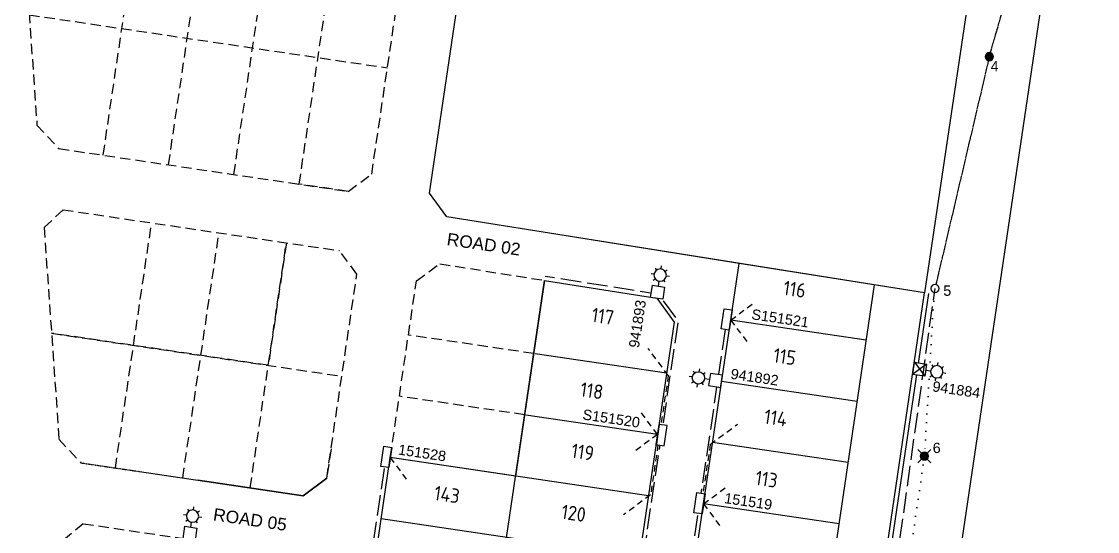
# Model space of a CAD drawing. Header units: metres. Extents: x 294464 to 297376, y 6182000 to 6185311.
# Drawn here: x 295831.5 to 296092, y 6183678.4 to 6183801.9 of the extents above; entities that cross this region are included whole.
import ezdxf
from ezdxf.enums import TextEntityAlignment as Align

# ---------------------------------------------------------------- set-up
doc = ezdxf.new("R2010")
doc.units = ezdxf.units.M
for name, pattern in [('Cable Exist OH', [1, 1, 0]), ('Cable Remove', [2, 0, -2]), ('Dash', [5, 3, -2]), ('DASHED', [0.75, 0.5, -0.25]), ('IE Trench LV', [6.5, 5, -1.5])]:
    doc.linetypes.add(name, pattern=pattern)
for name, color, linetype in [('_User Miscellaneous1', 7, 'Continuous'), ('_User Miscellaneous2', 7, 'Continuous'), ('Equip_SP_SL_NEW', 7, 'Continuous'), ('Mains_HV_MOD', 3, 'Continuous'), ('Notes', 7, 'Continuous'), ('Services_SP_NEW_UG', 7, 'Continuous'), ('SupportsOH_SP_TR_HV_LV_SL_EXT', 7, 'Continuous'), ('SupportsOH_SP_TR_HV_LV_SL_NEW', 7, 'Continuous'), ('SupportsUG_SP_LV_EXT', 7, 'Continuous'), ('SupportsUG_SP_LV_NEW', 7, 'Continuous'), ('SupportsUG_SP_LV_SL_NEW', 7, 'Continuous'), ('Trench_SP_NEW', 7, 'Continuous')]:
    doc.layers.add(name, color=color, linetype=linetype)
doc.layers.add('Cadastre Roads_SP_EXT', color=9, linetype='Continuous', lineweight=5)
doc.styles.add('POLE_LABEL', font='arial.ttf')
doc.styles.add('SL_LABEL', font='arial.ttf')
doc.styles.get("Standard").update_dxf_attribs({"font": 'arial.ttf'})
doc.styles.add('X_78107_BDRY_ST01$0$IsoCP', font='isocp.shx')
doc.linetypes.add('IE Trench HV', pattern='A,7,-0.2,["/",Standard,S=3,R=0,X=0.6,Y=-1.4],-2.5', length=9.7)

# ---------------------------------------------------------------- blocks, each defined once
blk = doc.blocks.new('POLE_EXT')
blk.add_hatch(color=256).paths.add_polyline_path([(-1, 0, 1), (1, 0, 1)])
blk.add_lwpolyline([(-1, 0, 1), (1, 0, 1)], format="xyb", close=True)
for tag, height, flags, p in [('pNumber', 2.5, 8, (-17.84, 2.07)), ('OWNED_BY', 0.2, 9, (1.35, -0.4)), ('SPECIAL_USE', 0.2, 9, (1.35, -0.8)), ('STATE', 0.2, 9, (1.35, -1)), ('cLV', 0.2, 9, (1.35, -1.4)), ('hDepth', 0.2, 9, (1.35, -1.6)), ('hDia', 0.2, 9, (1.35, -1.8)), ('cHV', 0.2, 9, (1.35, -2)), ('PARENT', 0.2, 9, (1.35, -0.6)), ('USAGE', 0.2, 9, (1.35, -1.2)), ('LBRACKET', 0.2, 9, (1.35, -2.2)), ('LExisting', 0.2, 9, (1.35, -2.4)), ('LANTNUMBER', 0.2, 9, (1.35, -2.6)), ('cLinedev', 0.2, 9, (1.35, -3.4)), ('pExisting', 0.2, 9, (1.35, -3.8)), ('pFooting', 0.2, 9, (1.35, -4.4)), ('pNew', 0.2, 9, (1.35, -4.6)), ('pRelocate', 0.2, 9, (1.35, -5)), ('pRemove', 0.2, 9, (1.35, -5.2)), ('LOther', 0.2, 9, (1.35, -2.8)), ('LRemove', 0.2, 9, (1.35, -3)), ('LEGEND', 0.2, 9, (1.35, -3.2)), ('LOCATION', 0.2, 9, (1.35, -3.6)), ('PFNUMBER', 0.2, 9, (1.35, -4)), ('NEWPFNUMBER', 0.2, 9, (1.35, -4.2)), ('pReplace', 0.2, 9, (1.35, -5.4)), ('pStay', 0.2, 9, (1.35, -5.6)), ('pType', 0.2, 9, (1.35, -5.8)), ('cspan', 0.2, 9, (1.35, -6)), ('STREETNAME', 0.2, 9, (1.35, -6.2)), ('SUBURB', 0.2, 9, (1.35, -6.4)), ('OPERATED_BY', 0.2, 9, (1.36, -7.01)), ('NOTES', 0.2, 9, (1.35, -6.6)), ('MAINTAINED_BY', 0.2, 9, (1.36, -6.81))]:
    blk.add_attdef(tag, text='', height=height, dxfattribs=dict(flags=flags)).set_placement(p, align=Align.MIDDLE_LEFT)
at = {"style": 'POLE_LABEL'}
for tag, height, flags, p in [('ASSET_NUM', 2.5, 8, (2, 2)), ('STRUCTURE_PLANT_NUMBER', 0.2, 9, (1.35, 0.03)), ('STREET_CODE', 0.2, 9, (1.35, -0.2))]:
    blk.add_attdef(tag, text='', height=height, dxfattribs=dict(at, flags=flags)).set_placement(p, align=Align.MIDDLE_LEFT)
at = {"flags": 1}
blk.add_attdef('Z', (1.35, -7.33), '', height=0.2, dxfattribs=at)
blk = doc.blocks.new('COLUMN_NEW')
blk.add_wipeout([(-1.485, -1.485), (1.485, -1.485), (1.485, 1.485), (-1.485, 1.485)])
at = {"lineweight": -3}
blk.add_lwpolyline([(-1.485, -1.485), (1.485, -1.485), (1.485, 1.485), (-1.485, 1.485)], close=True, dxfattribs=at)
for tag, height, flags, p in [('ASSET_NUM', 2.5, 8, (2, 2)), ('STREET_CODE', 0.2, 9, (1.5, 0)), ('OWNED_BY', 0.2, 9, (1.5, -0.4)), ('OPERATED_BY', 0.2, 9, (1.5, -0.6)), ('STATE', 0.2, 9, (1.5, -1)), ('SUBURB', 0.2, 9, (1.5, -1.8)), ('STREETNAME', 0.2, 9, (1.5, -2)), ('COLUMN_TYPE', 0.2, 9, (1.5, -0.2)), ('USAGE', 0.2, 9, (1.5, -1.2)), ('MAINTAINED_BY', 0.2, 9, (1.5, -0.8)), ('LEGEND', 0.2, 9, (1.5, -1.4)), ('PARENT', 0.2, 9, (1.5, -1.6)), ('LOCATION', 0.2, 9, (1.5, -2.2)), ('NOTES', 0.2, 9, (1.5, -2.4)), ('LABEL_ALIGNMENT', 0.2, 9, (1.5, -2.6)), ('Z', 0.2, 1, (1.5, -2.8))]:
    blk.add_attdef(tag, text='', height=height, dxfattribs=dict(flags=flags)).set_placement(p, align=Align.MIDDLE_LEFT)
at = {"style": 'POLE_LABEL', "flags": 9}
blk.add_attdef('STRUCTURE_PLANT_NUMBER', text='', height=0.2, dxfattribs=at).set_placement((1.5, 0.242), align=Align.MIDDLE_LEFT)
blk = doc.blocks.new('*U27')
for tag, height, flags, p in [('OPERATING_VOLTAGE', 0.2, 9, (0, -1.4)), ('ORIENTATION', 0.2, 9, (0, -1.6)), ('OWNED_BY', 0.2, 9, (0, -1.8)), ('STATE', 0.2, 9, (0, -2)), ('CEXIST', 0.2, 9, (0, -2.4)), ('CNEW', 0.2, 9, (0, -2.6)), ('NO_PHASES', 0.2, 9, (0, -1.2)), ('USAGE', 0.2, 9, (0, -2.2)), ('LNUMBER', 2.5, 8, (1.2, -2.8)), ('CNUMBER', 0.2, 9, (0, -2.8)), ('CREMOVE', 0.2, 9, (0, -3)), ('CREPLACE', 0.2, 9, (0, -3.2)), ('LKINGHEIGHT', 0.2, 9, (0, -3.4)), ('LBRACKET', 0.2, 9, (0, -3.6)), ('LBRACKETVOCAB', 0.2, 9, (0, -3.8)), ('LCATEGORY', 0.2, 9, (0, -4)), ('LCHARGE1', 0.2, 9, (0, -4.2)), ('LCHARGE1PERCENT', 0.2, 9, (0, -4.4)), ('LCHARGE2', 0.2, 9, (0, -4.6)), ('LCHARGE2PERCENT', 0.2, 9, (0, -4.8)), ('LCHARGE3', 0.2, 9, (0, -5)), ('LCHARGE3PERCENT', 0.2, 9, (0, -5.2)), ('LEXIST', 0.2, 9, (0, -5.4)), ('LLAMP', 0.2, 9, (0, -5.6)), ('LLAMPVOCAB', 0.2, 9, (0, -5.8)), ('LMAST', 0.2, 9, (0, -6)), ('LMASTVOCAB', 0.2, 9, (0, -6.2)), ('LNEW', 0.2, 9, (0, -6.4)), ('LANTNUMBER', 0.2, 9, (0, -6.6)), ('LOUTREACH', 0.2, 9, (0, -7)), ('LOUTREACHVOCAB', 0.2, 9, (0, -7.2)), ('LRATECODE', 0.2, 9, (0, -7.4)), ('LREMOVE', 0.2, 9, (0, -7.6)), ('LREPLACE', 0.2, 9, (0, -7.8)), ('SUBURB', 0.2, 9, (0, -8.6)), ('STREETNAME', 0.2, 9, (0, -8.8)), ('LTYPE', 0.2, 9, (0, -8)), ('LTYPEVOCAB', 0.2, 9, (0, -8.2)), ('LEGEND', 0.2, 9, (0, -8.4)), ('LOCATION', 0.2, 9, (0, -9)), ('NOTES', 0.2, 9, (0, -9.2)), ('MAINTAINED_BY', 0.2, 9, (0, -9.86))]:
    blk.add_attdef(tag, text='', height=height, dxfattribs=dict(flags=flags)).set_placement(p, align=Align.MIDDLE_LEFT)
at = {"flags": 9}
blk.add_attdef('OPERATED_BY', (0, -9.61), '', height=0.2, dxfattribs=at)
blk.add_wipeout([(0, 4.97), (1.46, 4.18), (2.25, 2.72), (1.46, 1.26), (0, 0.37), (-1.46, 1.26), (-2.25, 2.72), (-1.46, 4.18)])
for p, q in [((-2.25, 2.72), (-1.5, 2.72)), ((-1.46, 4.18), (-1.06, 3.78)), ((0, 4.22), (0, 4.97)), ((1.46, 4.18), (1.06, 3.78)), ((1.5, 2.72), (2.25, 2.72)), ((-1.46, 1.26), (-1.06, 1.66)), ((0, 0), (0, 1.22)), ((0, 0), (0, 0)), ((1.46, 1.26), (1.06, 1.66))]:
    blk.add_line(p, q)
blk.add_circle((0, 2.72), 1.5)
at = {"style": 'SL_LABEL'}
for tag, height, flags, p in [('ASSET_NUM', 2.5, 8, (2, 2)), ('STREET_CODE', 0.2, 9, (0, -0.2))]:
    blk.add_attdef(tag, text='', height=height, dxfattribs=dict(at, flags=flags)).set_placement(p, align=Align.MIDDLE_LEFT)
at = {"flags": 1}
blk.add_attdef('Z', (0, 0), '', height=0.2, dxfattribs=at)
at = {"flags": 9}
for tag, p in [('CONSTRUCTED_VOLTAGE', (0, -0.4)), ('CONTROL_TYPE', (0, -0.6)), ('LANTERN_PURPOSE', (0, -0.8)), ('LANTERN_TYPE', (0, -1))]:
    blk.add_attdef(tag, text='', height=0.2, dxfattribs=at).set_placement(p, align=Align.MIDDLE_LEFT)
blk = doc.blocks.new('PILLAR_NEW')
blk.add_wipeout([(-2.47, 0.99), (2.47, 0.99), (2.47, -0.99), (-2.47, -0.99)])
at = {"lineweight": -3}
blk.add_lwpolyline([(-2.47, 0.99), (2.47, 0.99), (2.47, -0.99), (-2.47, -0.99)], close=True, dxfattribs=at)
for tag, height, flags, p in [('ASSET_NUM', 2.5, 8, (2, 4)), ('STREET_CODE', 0.2, 9, (1.5, 2)), ('OWNED_BY', 0.2, 9, (1.5, 1.8)), ('OPERATED_BY', 0.2, 9, (1.5, 1.6)), ('STATE', 0.2, 9, (1.5, 1.2)), ('SUPPORT_TYPE', 0.2, 9, (1.5, 1)), ('SUBURB', 0.2, 9, (1.5, 0.2)), ('STREETNAME', 0.2, 9, (1.5, 0)), ('MAINTAINED_BY', 0.2, 9, (1.5, 1.4)), ('USAGE', 0.2, 9, (1.5, 0.8)), ('LEGEND', 0.2, 9, (1.5, 0.6)), ('PARENT', 0.2, 9, (1.5, 0.4)), ('Z', 0.2, 1, (1.5, -0.6)), ('LOCATION', 0.2, 9, (1.5, -0.2)), ('NOTES', 0.2, 9, (1.5, -0.4))]:
    blk.add_attdef(tag, text='', height=height, dxfattribs=dict(flags=flags)).set_placement(p, align=Align.MIDDLE_LEFT)
blk = doc.blocks.new('POLE_DEL')
h = blk.add_hatch(color=256)
edge = h.paths.add_edge_path()
edge.add_arc((0, 0), 1, 180, 360)
edge.add_arc((0, 0), 1, 0, 180)
for p, q in [((-1.58, 1.58), (1.58, -1.58)), ((-1.58, -1.58), (1.58, 1.58))]:
    blk.add_line(p, q)
blk.add_lwpolyline([(-1, 0, 1), (1, 0, 1)], format="xyb", close=True)
for tag, height, flags, p in [('pNumber', 2.5, 8, (0, 2.07)), ('OWNED_BY', 0.2, 9, (0, -0.4)), ('SPECIAL_USE', 0.2, 9, (0, -0.6)), ('STATE', 0.2, 9, (0, -0.8)), ('cLV', 0.2, 9, (0, -1.2)), ('cHV', 0.2, 9, (0, -1.8)), ('USAGE', 0.2, 9, (0, -1)), ('hDepth', 0.2, 9, (0, -1.4)), ('hDia', 0.2, 9, (0, -1.6)), ('LBRACKET', 0.2, 9, (0, -2)), ('LExisting', 0.2, 9, (0, -2.2)), ('LANTNUMBER', 0.2, 9, (0, -2.4)), ('LOther', 0.2, 9, (0, -2.6)), ('cLinedev', 0.2, 9, (0, -3.2)), ('LRemove', 0.2, 9, (0, -2.8)), ('LEGEND', 0.2, 9, (0, -3)), ('pExisting', 0.2, 9, (0, -3.4)), ('PFNUMBER', 0.2, 9, (0, -3.6)), ('NEWPFNUMBER', 0.2, 9, (0, -3.8)), ('pFooting', 0.2, 9, (0, -4)), ('pNew', 0.2, 9, (0, -4.2)), ('pRelocate', 0.2, 9, (0, -4.6)), ('pRemove', 0.2, 9, (0, -4.8)), ('pReplace', 0.2, 9, (0, -5)), ('pStay', 0.2, 9, (0, -5.2)), ('cspan', 0.2, 9, (0, -5.6)), ('SUBURB', 0.2, 9, (0, -5.8)), ('STREETNAME', 0.2, 9, (0, -6)), ('pType', 0.2, 9, (0, -5.4)), ('LOCATION', 0.2, 9, (0, -6.2)), ('NOTES', 0.2, 9, (0, -6.4))]:
    blk.add_attdef(tag, text='', height=height, dxfattribs=dict(flags=flags)).set_placement(p, align=Align.MIDDLE_LEFT)
at = {"flags": 1}
blk.add_attdef('Z', (0, 0), '', height=0.2, dxfattribs=at)
at = {"style": 'POLE_LABEL', "flags": 9}
blk.add_attdef('STREET_CODE', text='', height=0.2, dxfattribs=at).set_placement((0, -0.2), align=Align.MIDDLE_LEFT)
blk = doc.blocks.new('POLE_NEW')
for tag, height, flags, p in [('pNumber', 2.5, 8, (-17.84, 2.07)), ('OWNED_BY', 0.2, 9, (1.15, -0.4)), ('SPECIAL_USE', 0.2, 9, (1.15, -0.8)), ('STATE', 0.2, 9, (1.15, -1)), ('cLV', 0.2, 9, (1.15, -1.4)), ('hDepth', 0.2, 9, (1.15, -1.6)), ('hDia', 0.2, 9, (1.15, -1.8)), ('cHV', 0.2, 9, (1.15, -2)), ('PARENT', 0.2, 9, (1.15, -0.6)), ('USAGE', 0.2, 9, (1.15, -1.2)), ('LBRACKET', 0.2, 9, (1.15, -2.2)), ('LExisting', 0.2, 9, (1.15, -2.4)), ('LANTNUMBER', 0.2, 9, (1.15, -2.6)), ('cLinedev', 0.2, 9, (1.15, -3.4)), ('pExisting', 0.2, 9, (1.15, -3.6)), ('pFooting', 0.2, 9, (1.15, -4.2)), ('pNew', 0.2, 9, (1.15, -4.4)), ('pRelocate', 0.2, 9, (1.15, -4.8)), ('pRemove', 0.2, 9, (1.15, -5)), ('pReplace', 0.2, 9, (1.15, -5.2)), ('LOther', 0.2, 9, (1.15, -2.8)), ('LRemove', 0.2, 9, (1.15, -3)), ('LEGEND', 0.2, 9, (1.15, -3.2)), ('PFNUMBER', 0.2, 9, (1.15, -3.8)), ('NEWPFNUMBER', 0.2, 9, (1.15, -4)), ('pStay', 0.2, 9, (1.15, -5.4)), ('pType', 0.2, 9, (1.15, -5.6)), ('cspan', 0.2, 9, (1.15, -5.8)), ('SUBURB', 0.2, 9, (1.15, -6)), ('STREETNAME', 0.2, 9, (1.15, -6.2)), ('OPERATED_BY', 0.2, 9, (1.15, -6.89)), ('LOCATION', 0.2, 9, (1.15, -6.4)), ('NOTES', 0.2, 9, (1.15, -6.6)), ('MAINTAINED_BY', 0.2, 9, (1.15, -7.22))]:
    blk.add_attdef(tag, text='', height=height, dxfattribs=dict(flags=flags)).set_placement(p, align=Align.MIDDLE_LEFT)
at = {"style": 'POLE_LABEL'}
for tag, height, flags, p in [('ASSET_NUM', 2.5, 8, (2, 2)), ('STRUCTURE_PLANT_NUMBER', 0.2, 9, (1.15, 0.09)), ('STREET_CODE', 0.2, 9, (1.15, -0.2))]:
    blk.add_attdef(tag, text='', height=height, dxfattribs=dict(at, flags=flags)).set_placement(p, align=Align.MIDDLE_LEFT)
at = {"flags": 1}
blk.add_attdef('Z', (1.15, -7.59), '', height=0.2, dxfattribs=at)
blk.add_wipeout([(0.07, 1), (-0.06, 1), (-0.18, 0.98), (-0.3, 0.95), (-0.42, 0.91), (-0.53, 0.85), (-0.63, 0.77), (-0.73, 0.69), (-0.81, 0.59), (-0.87, 0.49), (-0.93, 0.37), (-0.97, 0.25), (-0.99, 0.13), (-1, 0.01), (-0.99, -0.12), (-0.97, -0.24), (-0.93, -0.36), (-0.88, -0.48), (-0.81, -0.58), (-0.73, -0.68), (-0.64, -0.77), (-0.54, -0.84), (-0.43, -0.9), (-0.31, -0.95), (-0.19, -0.98), (-0.07, -1), (0.06, -1), (0.18, -0.98), (0.3, -0.95), (0.42, -0.91), (0.53, -0.85), (0.63, -0.77), (0.73, -0.69), (0.81, -0.59), (0.87, -0.49), (0.93, -0.37), (0.97, -0.25), (0.99, -0.13), (1, -0.01), (0.99, 0.12), (0.97, 0.24), (0.93, 0.36), (0.88, 0.48), (0.81, 0.58), (0.73, 0.68), (0.64, 0.77), (0.54, 0.84), (0.43, 0.9), (0.31, 0.95), (0.19, 0.98)])
at = {"lineweight": -3}
blk.add_lwpolyline([(-1, 0, 1), (1, 0, 1)], format="xyb", close=True, dxfattribs=at)
blk = doc.blocks.new('*U53')
blk.add_wipeout([(-1.485, -1.485), (1.485, -1.485), (1.485, 1.485), (-1.485, 1.485)])
at = {"lineweight": -3}
blk.add_lwpolyline([(-1.485, -1.485), (1.485, -1.485), (1.485, 1.485), (-1.485, 1.485)], close=True, dxfattribs=at)
at = {"linetype": 'IE Trench LV', "flags": 128}
for points in [[(-1.485, 1.485), (1.485, -1.485)], [(1.485, 1.485), (-1.485, -1.485)]]:
    blk.add_lwpolyline(points, dxfattribs=at)
for tag, height, flags, p in [('ASSET_NUM', 2.5, 8, (2, 2)), ('STREET_CODE', 0.2, 9, (1.5, 0)), ('OWNED_BY', 0.2, 9, (1.5, -0.4)), ('OPERATED_BY', 0.2, 9, (1.5, -0.6)), ('STATE', 0.2, 9, (1.5, -1)), ('SUBURB', 0.2, 9, (1.5, -1.8)), ('STREETNAME', 0.2, 9, (1.5, -2)), ('COLUMN_TYPE', 0.2, 9, (1.5, -0.2)), ('USAGE', 0.2, 9, (1.5, -1.2)), ('MAINTAINED_BY', 0.2, 9, (1.5, -0.8)), ('LEGEND', 0.2, 9, (1.5, -1.4)), ('PARENT', 0.2, 9, (1.5, -1.6)), ('LOCATION', 0.2, 9, (1.5, -2.2)), ('NOTES', 0.2, 9, (1.5, -2.4)), ('LABEL_ALIGNMENT', 0.2, 9, (1.5, -2.6)), ('Z', 0.2, 1, (1.5, -2.8))]:
    blk.add_attdef(tag, text='', height=height, dxfattribs=dict(flags=flags)).set_placement(p, align=Align.MIDDLE_LEFT)
at = {"style": 'POLE_LABEL', "flags": 9}
blk.add_attdef('STRUCTURE_PLANT_NUMBER', text='', height=0.2, dxfattribs=at).set_placement((1.5, 0.242), align=Align.MIDDLE_LEFT)
blk = doc.blocks.new('A$C3DA9484B')
at = {"layer": '_User Miscellaneous2'}
for p, q in [((841.69, 414.32), (822.29, 283.09)), ((702.36, 307.29), (713.18, 380.51)), ((706.56, 301.55), (702.36, 307.29)), ((822.29, 283.09), (706.56, 301.55)), ((777.35, 290.26), (731.92, 297.51)), ((743.05, 58.25), (777.35, 290.26)), ((822.29, 283.09), (777.35, 290.26)), ((696.83, 60.16), (730.24, 286.13)), ((730.24, 286.13), (757.4, 281.8)), ((775.14, 48.36), (810.13, 285.03)), ((757.4, 281.8), (761.61, 276.06)), ((757.4, 281.8), (761.61, 276.06)), ((788.16, 52.26), (822.29, 283.09)), ((808.15, 271.68), (775.32, 276.53)), ((761.61, 276.06), (729.7, 60.26)), ((761.61, 276.06), (729.7, 60.26)), ((759.77, 263.67), (727.94, 268.37)), ((805.96, 256.84), (773.13, 261.69)), ((757.58, 248.83), (725.74, 253.53)), ((803.77, 242), (770.93, 246.85)), ((667.22, 69.68), (692.88, 243.23)), ((667.22, 69.68), (692.88, 243.23)), ((755.38, 233.99), (692.88, 243.23)), ((632.15, 239.85), (671.81, 233.99)), ((671.81, 233.99), (646.28, 237.76)), ((671.81, 233.99), (677.48, 238.2)), ((671.81, 233.99), (677.48, 238.2)), ((677.48, 238.2), (671.81, 233.99)), ((801.57, 227.16), (768.74, 232.01)), ((753.19, 219.15), (690.69, 228.39))]:
    blk.add_line(p, q, dxfattribs=at)
at = {"layer": '_User Miscellaneous2', "linetype": 'DASHED', "ltscale": 5}
for p, q in [((623.35, 316.46), (632.42, 377.8)), ((639.18, 314.12), (648.25, 375.46)), ((655, 311.78), (664.07, 373.12)), ((670.83, 309.44), (679.9, 370.78)), ((688.38, 311.9), (695.99, 363.34)), ((605.45, 350.45), (692.18, 337.62)), ((607.32, 323.77), (612.61, 318.05)), ((612.61, 318.05), (682.7, 307.69)), ((682.7, 307.69), (688.38, 311.9)), ((682.7, 307.69), (670.83, 309.44)), ((682.7, 307.69), (670.83, 309.44)), ((609.05, 298.98), (613.65, 303.24)), ((613.65, 303.24), (680.58, 293.34)), ((626.3, 240.72), (635.08, 300.07)), ((642.62, 238.3), (651.4, 297.66)), ((658.95, 235.89), (667.72, 295.24)), ((667.72, 295.24), (663.33, 265.57)), ((667.72, 295.24), (663.33, 265.57)), ((684.8, 287.67), (680.58, 293.34)), ((699.21, 286.02), (704.88, 290.17)), ((704.88, 290.17), (730.24, 286.13)), ((677.48, 238.2), (684.8, 287.67)), ((692.88, 243.23), (699.21, 286.02)), ((610.85, 273.33), (681.14, 262.93)), ((663.33, 265.57), (610.85, 273.33)), ((663.33, 265.57), (610.85, 273.33)), ((612.65, 247.67), (617.94, 241.95)), ((677.48, 238.2), (678.54, 245.35)), ((678.54, 245.35), (677.48, 238.2)), ((618.54, 227.21), (613.38, 222.94)), ((618.54, 227.21), (644.16, 223.42))]:
    blk.add_line(p, q, dxfattribs=at)
at = {"layer": '_User Miscellaneous2', "linetype": 'Continuous'}
blk.add_line((779.77, -125.87), (850.99, 355.83), dxfattribs=at)
at = {"layer": '_User Miscellaneous2', "linetype": 'DASHED', "ltscale": 0.1}
blk.add_line((617.94, 241.95), (632.15, 239.85), dxfattribs=at)
at = {"layer": '_User Miscellaneous2', "linetype": 'DASHED', "ltscale": 5}
for points in [[(603.58, 377.12), (607.32, 323.77)], [(609.05, 298.98), (612.65, 247.67)], [(727.62, 268.42), (697.27, 272.91)], [(725.43, 253.58), (695.08, 258.07)]]:
    blk.add_lwpolyline(points, dxfattribs=at)
at = {"layer": '_User Miscellaneous2'}
for points in [[(730.24, 286.13), (723.23, 238.74)], [(730.24, 286.13), (723.23, 238.74)], [(723.23, 238.74), (692.88, 243.23)]]:
    blk.add_lwpolyline(points, dxfattribs=at)
at = {"layer": '_User Miscellaneous2', "char_height": 3.5, "attachment_point": 5, "rotation": 351.5891, "style": 'X_78107_BDRY_ST01$0$IsoCP'}
for s, insert in [('{\\C256;116}', (790.8, 283.99)), ('{\\C256;117}', (744.35, 277.46)), ('{\\C256;115}', (788.39, 267.67)), ('{\\C256;118}', (741.68, 259.41)), ('{\\C256;114}', (786.2, 252.83)), ('{\\C256;119}', (739.49, 244.57)), ('{\\C256;113}', (784, 237.99)), ('{\\C256;143}', (706.62, 234.27)), ('{\\C256;120}', (737.29, 229.74))]:
    blk.add_mtext(s, dxfattribs=dict(at, insert=insert))

msp = doc.modelspace()

# ---------------------------------------------------------------- linework, layer by layer
at = {"layer": 'Mains_HV_MOD', "color": 0, "linetype": 'Cable Exist OH'}
for points in [[(296065.85198, 6183793.35574), (296086.40551, 6183864.54491), (296087.57091, 6183880.19927), (296092.0462, 6183967.46286)], [(296065.85198, 6183793.35574), (296052.91419, 6183738.19383)]]:
    msp.add_lwpolyline(points, dxfattribs=at)
at = {"layer": 'Notes', "linetype": 'Cable Remove'}
msp.add_lwpolyline([(296052.50765, 6183736.223), (296050.14583, 6183696.60242), (296028.47852, 6183549.13592), (296021.19106, 6183499.5615), (295995.69957, 6183328.80067), (295991.78749, 6183318.20699)], dxfattribs=at)
at = {"layer": 'Services_SP_NEW_UG', "linetype": 'Dash', "ltscale": 0.5, "flags": 128}
for points in [[(295988.09993, 6183716.12875), (295983.22119, 6183722.70077)], [(295998.2714, 6183699.46169), (296004.8433, 6183704.34059)], [(295983.83112, 6183687.25849), (295977.2597, 6183682.38006)]]:
    msp.add_lwpolyline(points, dxfattribs=at)
at = {"layer": 'Trench_SP_NEW', "linetype": 'IE Trench LV', "flags": 128}
for points in [[(295952.52218, 6183508.2876), (295958.5313, 6183512.73578), (295986.47362, 6183701.71159), (295990.56061, 6183729.3523), (295985.86403, 6183735.74925), (295958.30393, 6183740.14617)], [(296001.87605, 6183727.2584), (295969.90242, 6183511.01853), (295974.36122, 6183504.99507)], [(295898.5368, 6183516.41979), (295894.078, 6183522.44325), (295919.43857, 6183693.95851)]]:
    msp.add_lwpolyline(points, dxfattribs=at)
at = {"layer": 'Trench_SP_NEW', "linetype": 'IE Trench HV', "flags": 128}
msp.add_lwpolyline([(296017.0508, 6183505.14744), (296051.18106, 6183735.97308)], dxfattribs=at)

# ---------------------------------------------------------------- block references
at = {"layer": 'Equip_SP_SL_NEW', "xscale": -1, "rotation": 351.431507831944}
msp.add_blockref('*U27', (295872.50545, 6183679.38631), dxfattribs=at)
at = {"layer": 'SupportsOH_SP_TR_HV_LV_SL_EXT'}
ref = msp.add_blockref('POLE_EXT', (296065.85198, 6183793.35574), dxfattribs=at)
ref.add_attrib('ASSET_NUM', '4', dxfattribs={"layer": '0', "height": 2.5, "style": 'POLE_LABEL'}).set_placement((296068.09799, 6183789.01263), align=Align.BOTTOM_RIGHT)
at = {"layer": 'SupportsUG_SP_LV_EXT'}
ref = msp.add_blockref('POLE_DEL', (296050.14583, 6183696.60242), dxfattribs=at)
ref.add_attrib('ASSET_NUM', '6', dxfattribs={"layer": '0', "height": 2.5, "style": 'POLE_LABEL'}).set_placement((296052.14583, 6183698.60242), align=Align.MIDDLE_LEFT)

# ---------------------------------------------------------------- texts
at = {"layer": 'Cadastre Roads_SP_EXT'}
for s, p in [('ROAD 02', (295934.32138, 6183747.74805)), ('ROAD 05', (295877.74692, 6183681.07827))]:
    msp.add_text(s, height=3, rotation=351.6706306, dxfattribs=at).set_placement(p)

# ---------------------------------------------------------------- next in the draw order: block references
at = {"layer": 'Equip_SP_SL_NEW', "xscale": -1}
for p, rotation in [((295985.74349, 6183737.76329), 351.431507831944), ((296050.43206, 6183717.44756), 261.5890823332561)]:
    msp.add_blockref('*U27', p, dxfattribs=dict(at, rotation=rotation))
at = {"layer": 'Equip_SP_SL_NEW', "rotation": 81.58908241807558}
msp.add_blockref('*U27', (295998.09519, 6183715.15629), dxfattribs=at)
at = {"layer": 'SupportsOH_SP_TR_HV_LV_SL_NEW'}
ref = msp.add_blockref('POLE_NEW', (296052.7, 6183737.20432), dxfattribs=at)
ref.add_attrib('ASSET_NUM', '5', dxfattribs={"layer": '0', "height": 2.5, "style": 'POLE_LABEL'}).set_placement((296054.7, 6183736.68283), align=Align.MIDDLE_LEFT)
at = {"layer": 'SupportsUG_SP_LV_NEW'}
ref = msp.add_blockref('PILLAR_NEW', (296002.24795, 6183729.70531), dxfattribs=dict(at, rotation=261.5890824417548))
ref.add_attrib('ASSET_NUM', 'S151521', dxfattribs={"layer": '0', "height": 2.5, "rotation": 351.5890825}).set_placement((296008.30622, 6183731.01651), align=Align.MIDDLE_LEFT)
ref = msp.add_blockref('PILLAR_NEW', (295986.46373, 6183701.71305), dxfattribs=dict(at, xscale=-1, rotation=81.58908244191238))
ref.add_attrib('ASSET_NUM', 'S151520', dxfattribs={"layer": '0', "height": 2.5, "rotation": 351.5890824}).set_placement((295967.39429, 6183706.75384), align=Align.MIDDLE_LEFT)
ref = msp.add_blockref('PILLAR_NEW', (295919.81048, 6183696.40542), dxfattribs=dict(at, rotation=261.5890824417548))
ref.add_attrib('ASSET_NUM', '151528', dxfattribs={"layer": '0', "height": 2.5, "rotation": 351.5890825}).set_placement((295922.75136, 6183698.24963), align=Align.MIDDLE_LEFT)
ref = msp.add_blockref('PILLAR_NEW', (295995.66574, 6183685.18934), dxfattribs=dict(at, rotation=261.5890824417548))
ref.add_attrib('ASSET_NUM', '151519', dxfattribs={"layer": '0', "height": 2.5, "rotation": 351.5890825}).set_placement((296001.724, 6183686.50053), align=Align.MIDDLE_LEFT)
at = {"layer": 'SupportsUG_SP_LV_SL_NEW'}
ref = msp.add_blockref('COLUMN_NEW', (295872.28419, 6183677.91788), dxfattribs=dict(at, xscale=-1, rotation=261.4315078231751))
ref.add_attrib('ASSET_NUM', '941900', dxfattribs={"layer": '0', "height": 2.5, "rotation": 81.4315078}).set_placement((295872.63889, 6183663.07901), align=Align.MIDDLE_LEFT)

# ---------------------------------------------------------------- next in the draw order: linework, layer by layer
at = {"layer": 'Services_SP_NEW_UG', "linetype": 'Dash', "ltscale": 0.5, "flags": 128}
for points in [[(296003.22731, 6183729.56052), (296009.21465, 6183734.00545)], [(296003.22731, 6183729.56052), (296007.67217, 6183723.57312)], [(295988.09993, 6183716.12875), (295986.34102, 6183704.2331)], [(295985.48438, 6183701.85787), (295981.03958, 6183707.84532)], [(295985.48438, 6183701.85787), (295979.49698, 6183697.413)], [(295985.61697, 6183699.33634), (295983.83112, 6183687.25849)], [(295998.2714, 6183699.46169), (295996.51249, 6183687.56604)], [(295920.78983, 6183696.26063), (295925.23469, 6183690.27322)], [(295996.64509, 6183685.04454), (296002.63244, 6183689.48947)], [(295996.64509, 6183685.04454), (296001.08995, 6183679.05714)]]:
    msp.add_lwpolyline(points, dxfattribs=at)

# ---------------------------------------------------------------- next in the draw order: block references
at = {"layer": 'SupportsUG_SP_LV_SL_NEW'}
ref = msp.add_blockref('COLUMN_NEW', (295985.52223, 6183736.29486), dxfattribs=dict(at, xscale=-1, rotation=261.4315078231751))
ref.add_attrib('ASSET_NUM', '941893', dxfattribs={"layer": '0', "height": 2.5, "rotation": 81.4315078}).set_placement((295979.7566, 6183722.89159), align=Align.MIDDLE_LEFT)
ref = msp.add_blockref('COLUMN_NEW', (295999.56422, 6183714.93907), dxfattribs=dict(at, rotation=351.5890824268445))
ref.add_attrib('ASSET_NUM', '941892', dxfattribs={"layer": '0', "height": 2.5, "rotation": 351.5890825}).set_placement((296003.25763, 6183716.59818), align=Align.MIDDLE_LEFT)
ref = msp.add_blockref('*U53', (296048.96304, 6183717.66477), dxfattribs=dict(at, xscale=-1, rotation=351.5890823244872))
ref.add_attrib('ASSET_NUM', '941884', dxfattribs={"layer": '0', "height": 2.5, "rotation": 351.5890823}).set_placement((296052.11824, 6183713.55733), align=Align.MIDDLE_LEFT)

# ---------------------------------------------------------------- next in the draw order: linework, layer by layer
at = {"layer": '_User Miscellaneous1', "linetype": 'IE Trench LV'}
msp.add_line((295995.69934, 6183328.80004), (296052.7, 6183737.20432), dxfattribs=at)

# ---------------------------------------------------------------- next in the draw order: block references
at = {"layer": '_User Miscellaneous2', "linetype": 'IE Trench LV'}
msp.add_blockref('A$C3DA9484B', (295227.9056, 6183453.03057), dxfattribs=at)

doc.saveas('drawing.dxf')
